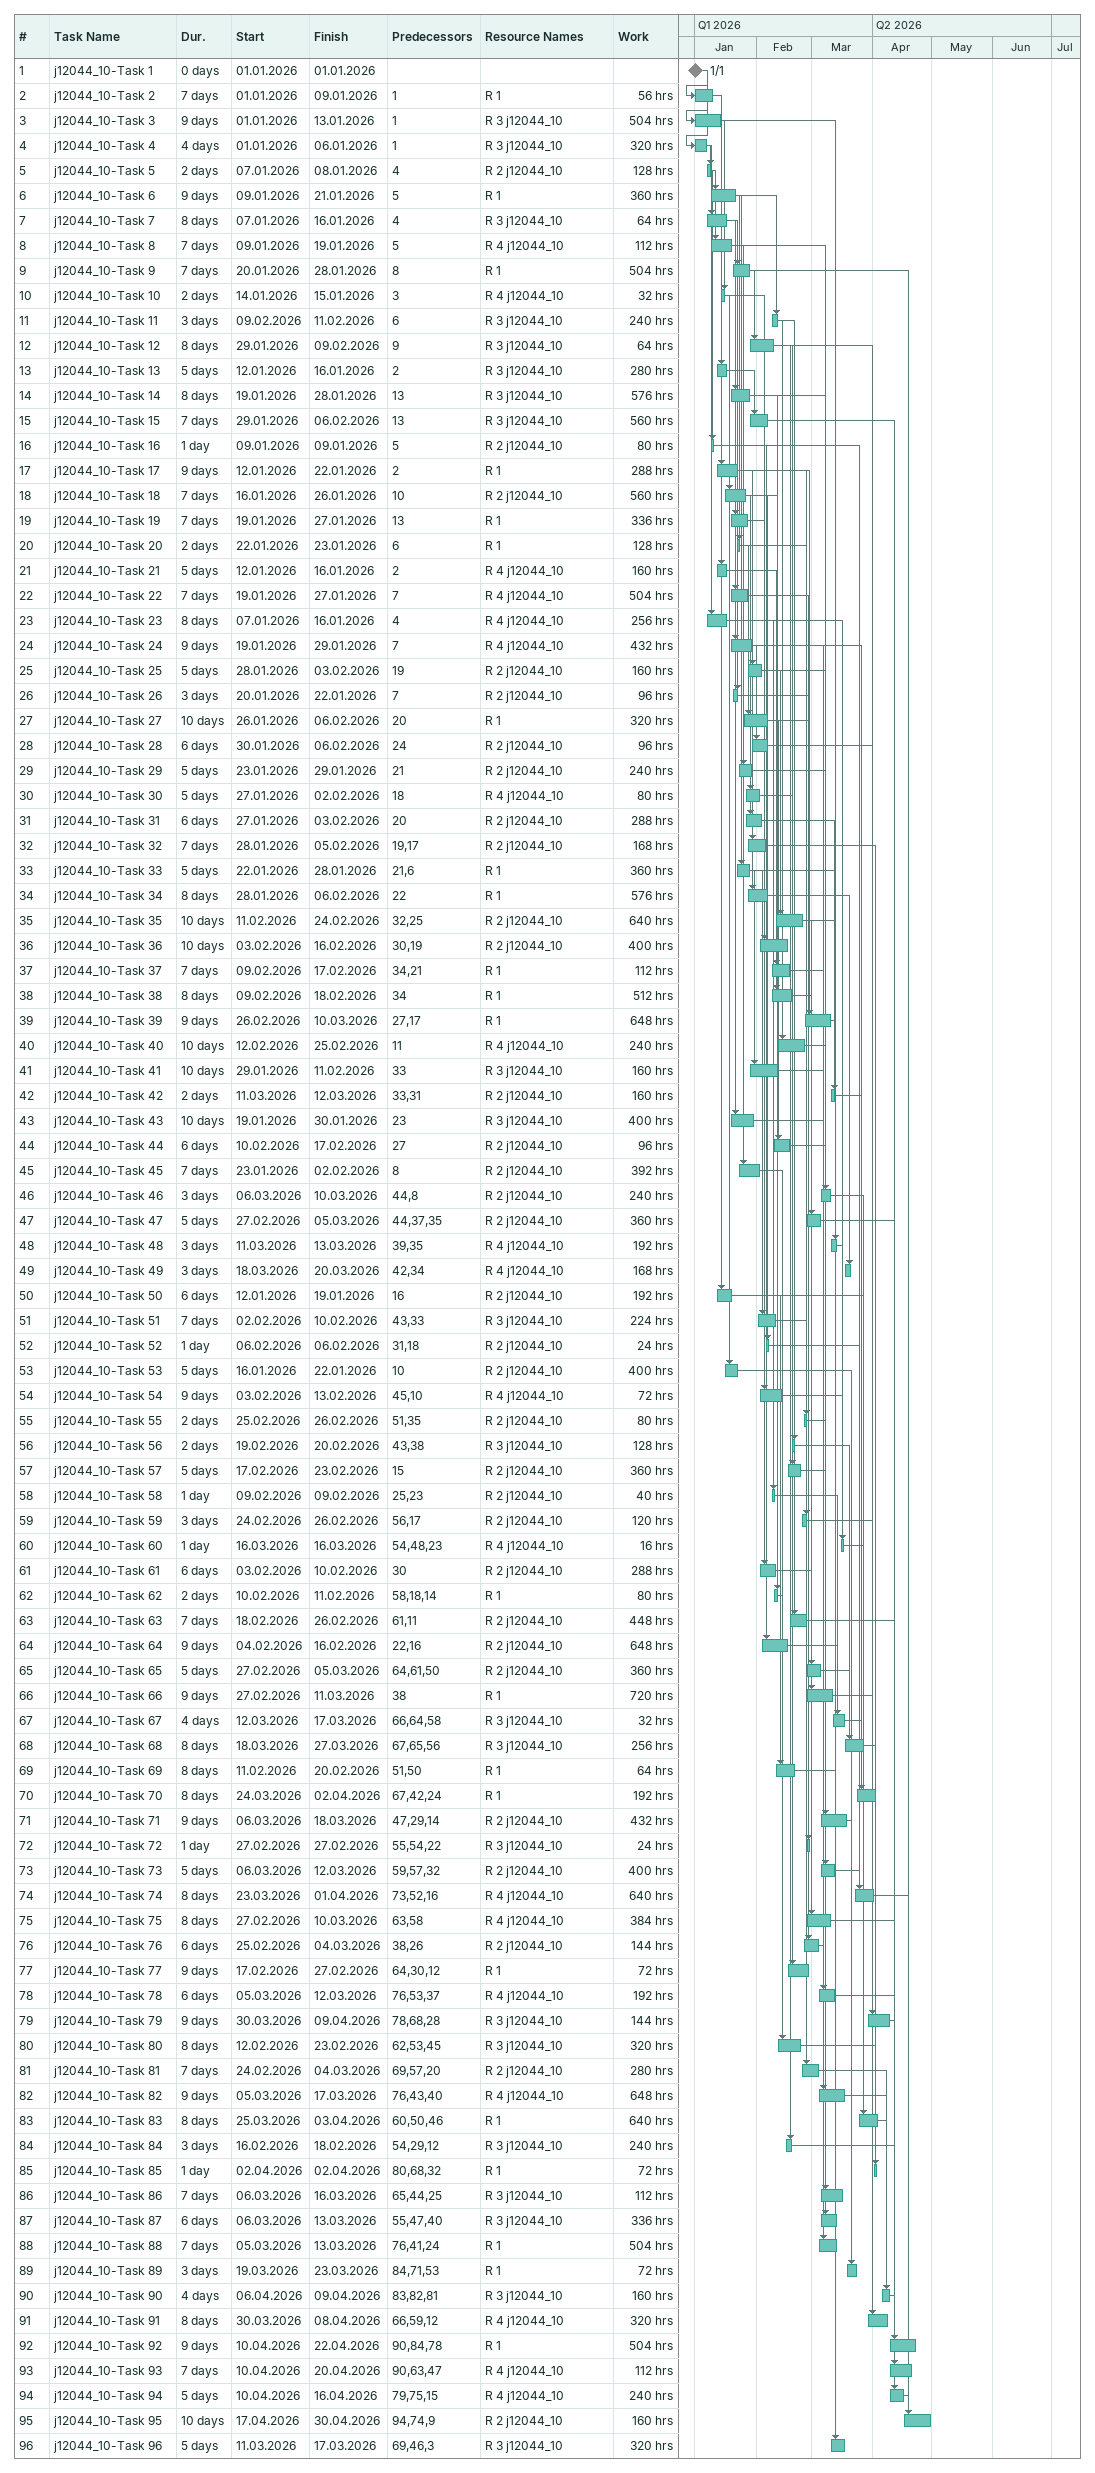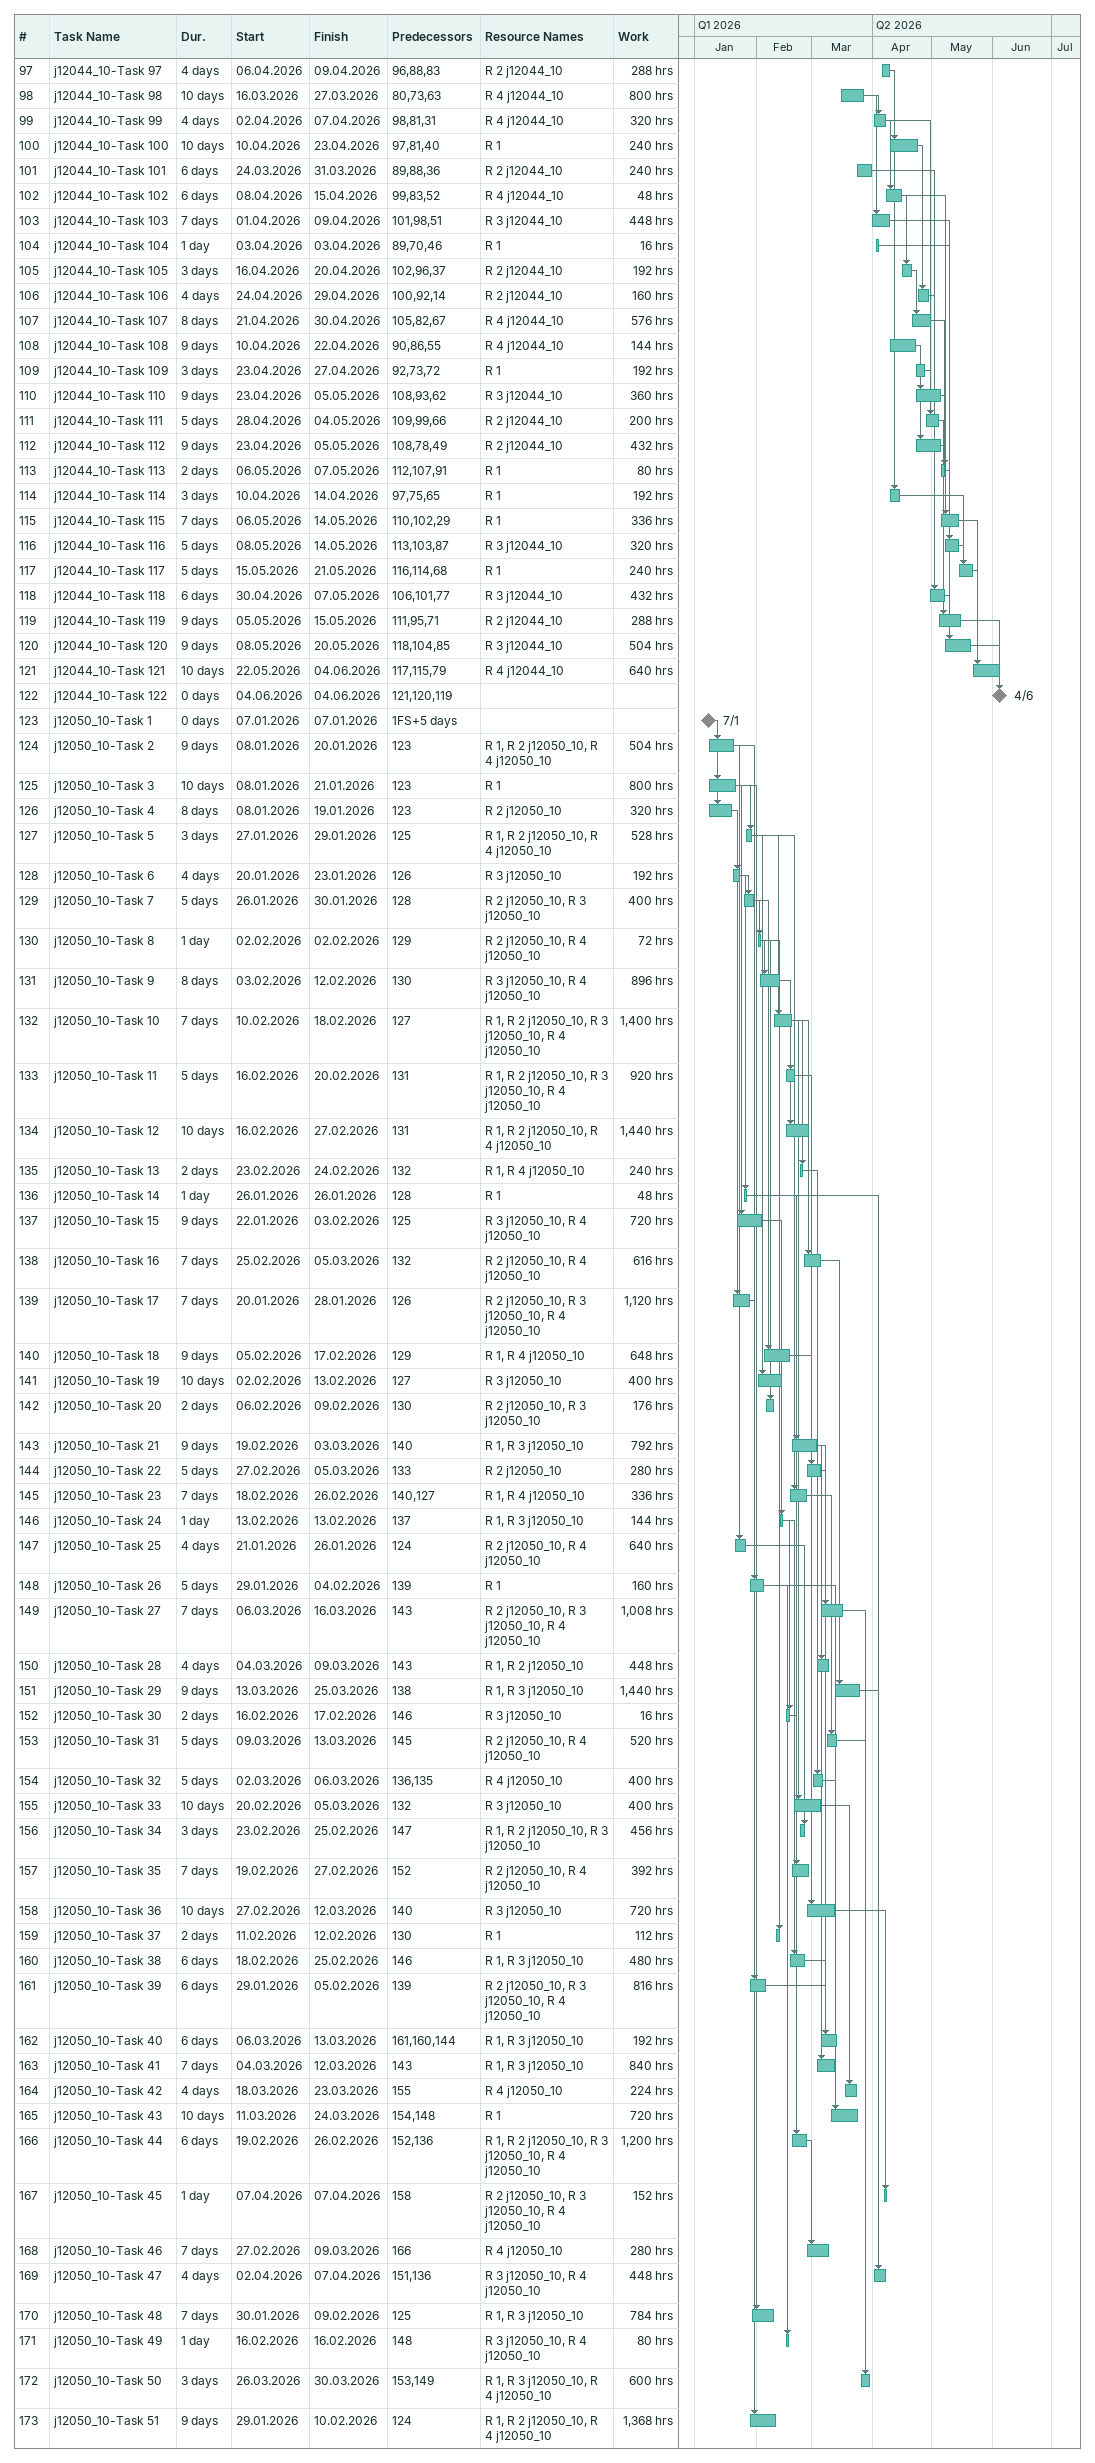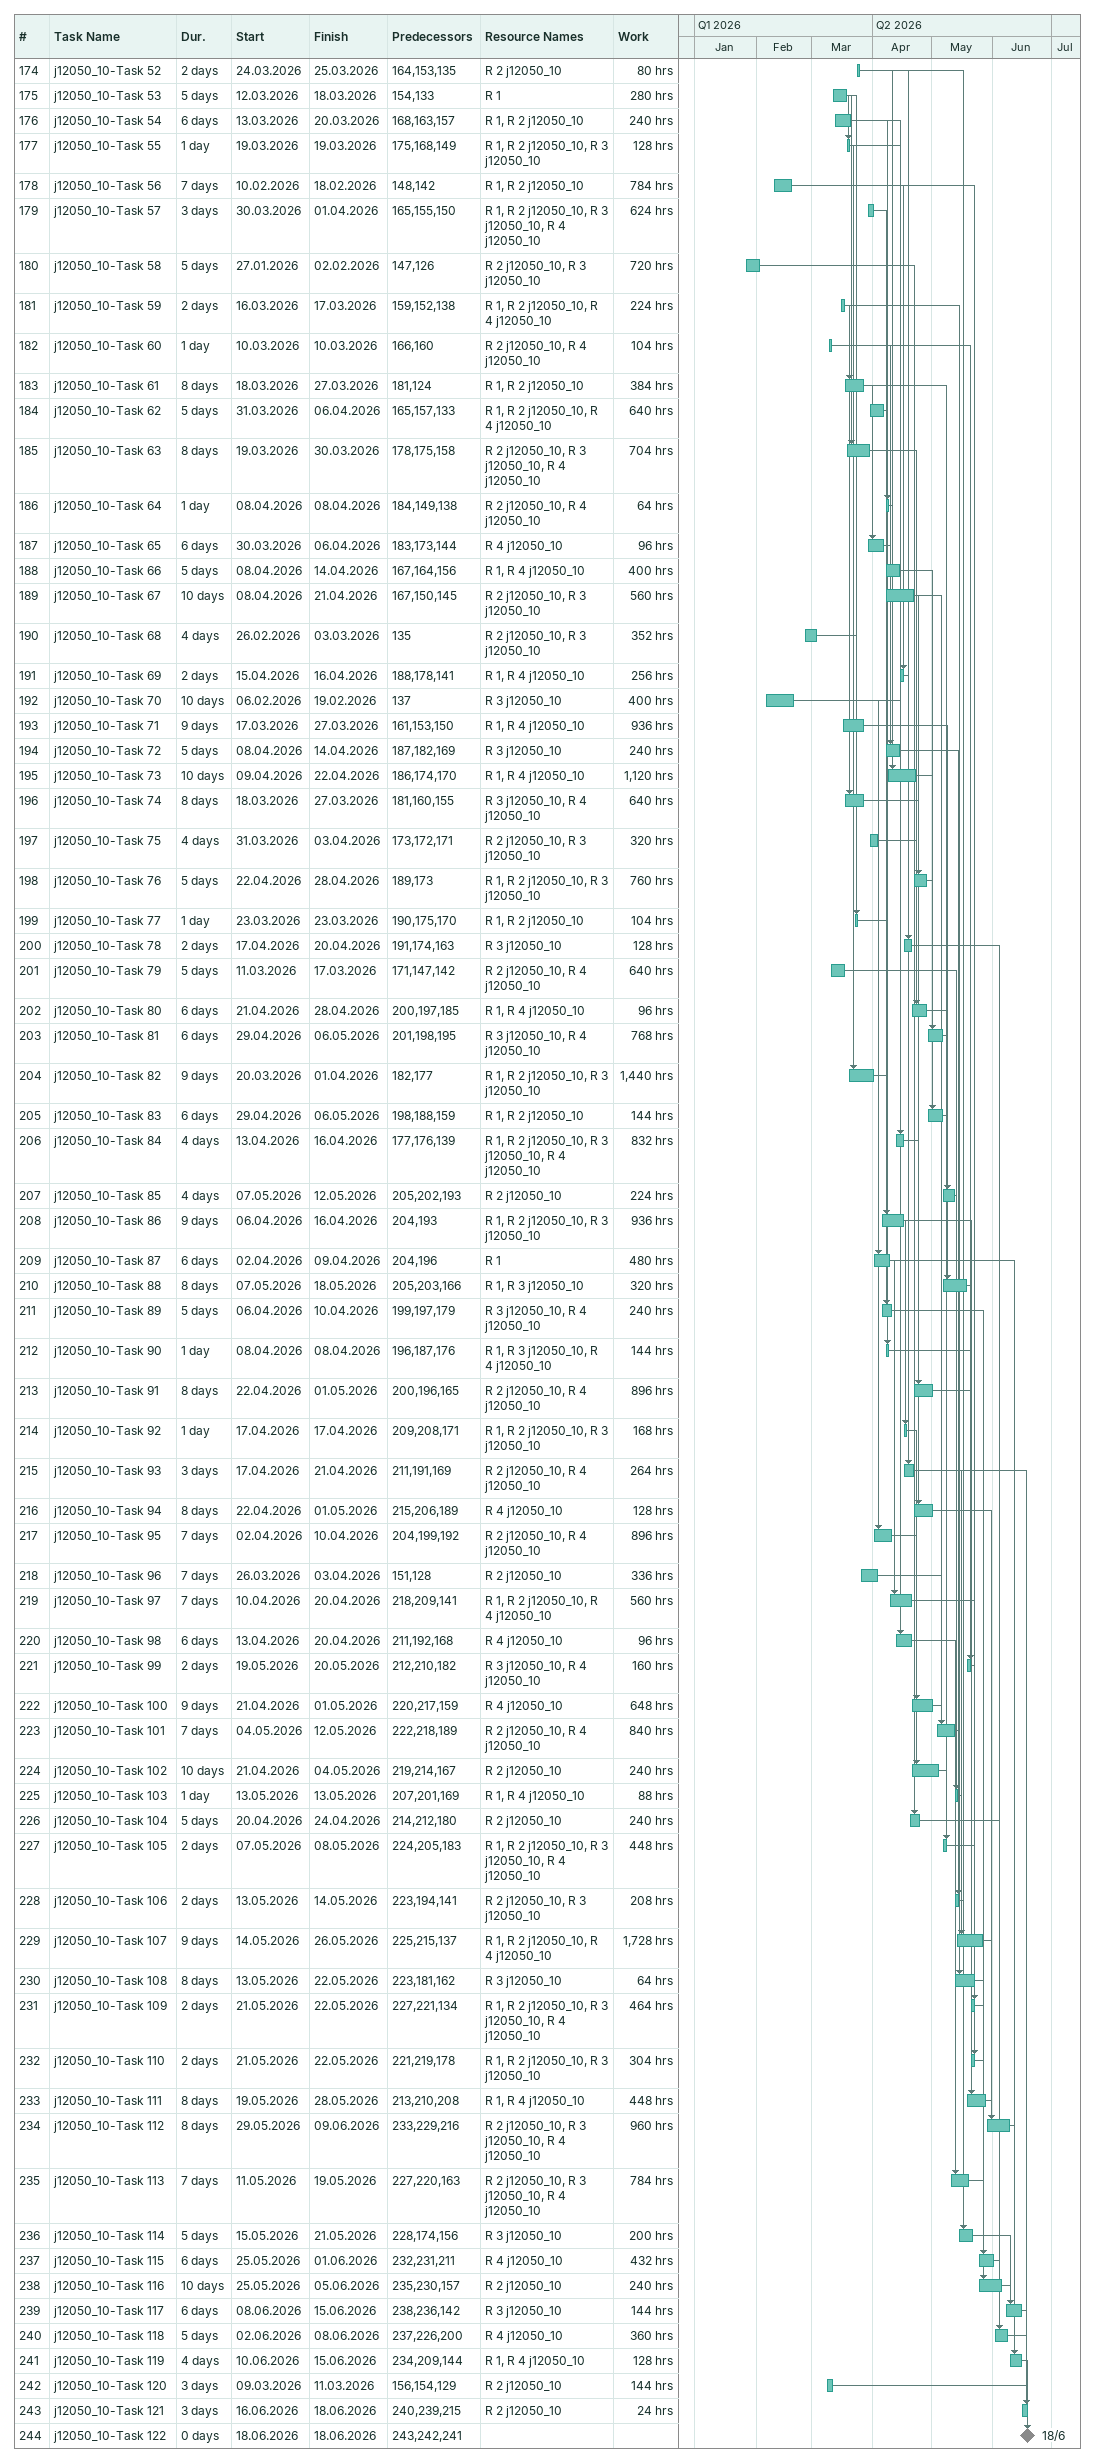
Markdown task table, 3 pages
| ID | Task | Duration | Start | Finish | Predecessors | Resources | Work (h) |
|---|---|---|---|---|---|---|---|
| 1 | j12044_10-Task 1 | 0d | 2026-01-01 | 2026-01-01 |  |  |  |
| 2 | j12044_10-Task 2 | 7d | 2026-01-01 | 2026-01-09 | 1 | R 1 | 56 |
| 3 | j12044_10-Task 3 | 9d | 2026-01-01 | 2026-01-13 | 1 | R 3 j12044_10 | 504 |
| 4 | j12044_10-Task 4 | 4d | 2026-01-01 | 2026-01-06 | 1 | R 3 j12044_10 | 320 |
| 5 | j12044_10-Task 5 | 2d | 2026-01-07 | 2026-01-08 | 4 | R 2 j12044_10 | 128 |
| 6 | j12044_10-Task 6 | 9d | 2026-01-09 | 2026-01-21 | 5 | R 1 | 360 |
| 7 | j12044_10-Task 7 | 8d | 2026-01-07 | 2026-01-16 | 4 | R 3 j12044_10 | 64 |
| 8 | j12044_10-Task 8 | 7d | 2026-01-09 | 2026-01-19 | 5 | R 4 j12044_10 | 112 |
| 9 | j12044_10-Task 9 | 7d | 2026-01-20 | 2026-01-28 | 8 | R 1 | 504 |
| 10 | j12044_10-Task 10 | 2d | 2026-01-14 | 2026-01-15 | 3 | R 4 j12044_10 | 32 |
| 11 | j12044_10-Task 11 | 3d | 2026-02-09 | 2026-02-11 | 6 | R 3 j12044_10 | 240 |
| 12 | j12044_10-Task 12 | 8d | 2026-01-29 | 2026-02-09 | 9 | R 3 j12044_10 | 64 |
| 13 | j12044_10-Task 13 | 5d | 2026-01-12 | 2026-01-16 | 2 | R 3 j12044_10 | 280 |
| 14 | j12044_10-Task 14 | 8d | 2026-01-19 | 2026-01-28 | 13 | R 3 j12044_10 | 576 |
| 15 | j12044_10-Task 15 | 7d | 2026-01-29 | 2026-02-06 | 13 | R 3 j12044_10 | 560 |
| 16 | j12044_10-Task 16 | 1d | 2026-01-09 | 2026-01-09 | 5 | R 2 j12044_10 | 80 |
| 17 | j12044_10-Task 17 | 9d | 2026-01-12 | 2026-01-22 | 2 | R 1 | 288 |
| 18 | j12044_10-Task 18 | 7d | 2026-01-16 | 2026-01-26 | 10 | R 2 j12044_10 | 560 |
| 19 | j12044_10-Task 19 | 7d | 2026-01-19 | 2026-01-27 | 13 | R 1 | 336 |
| 20 | j12044_10-Task 20 | 2d | 2026-01-22 | 2026-01-23 | 6 | R 1 | 128 |
| 21 | j12044_10-Task 21 | 5d | 2026-01-12 | 2026-01-16 | 2 | R 4 j12044_10 | 160 |
| 22 | j12044_10-Task 22 | 7d | 2026-01-19 | 2026-01-27 | 7 | R 4 j12044_10 | 504 |
| 23 | j12044_10-Task 23 | 8d | 2026-01-07 | 2026-01-16 | 4 | R 4 j12044_10 | 256 |
| 24 | j12044_10-Task 24 | 9d | 2026-01-19 | 2026-01-29 | 7 | R 4 j12044_10 | 432 |
| 25 | j12044_10-Task 25 | 5d | 2026-01-28 | 2026-02-03 | 19 | R 2 j12044_10 | 160 |
| 26 | j12044_10-Task 26 | 3d | 2026-01-20 | 2026-01-22 | 7 | R 2 j12044_10 | 96 |
| 27 | j12044_10-Task 27 | 10d | 2026-01-26 | 2026-02-06 | 20 | R 1 | 320 |
| 28 | j12044_10-Task 28 | 6d | 2026-01-30 | 2026-02-06 | 24 | R 2 j12044_10 | 96 |
| 29 | j12044_10-Task 29 | 5d | 2026-01-23 | 2026-01-29 | 21 | R 2 j12044_10 | 240 |
| 30 | j12044_10-Task 30 | 5d | 2026-01-27 | 2026-02-02 | 18 | R 4 j12044_10 | 80 |
| 31 | j12044_10-Task 31 | 6d | 2026-01-27 | 2026-02-03 | 20 | R 2 j12044_10 | 288 |
| 32 | j12044_10-Task 32 | 7d | 2026-01-28 | 2026-02-05 | 19, 17 | R 2 j12044_10 | 168 |
| 33 | j12044_10-Task 33 | 5d | 2026-01-22 | 2026-01-28 | 21, 6 | R 1 | 360 |
| 34 | j12044_10-Task 34 | 8d | 2026-01-28 | 2026-02-06 | 22 | R 1 | 576 |
| 35 | j12044_10-Task 35 | 10d | 2026-02-11 | 2026-02-24 | 32, 25 | R 2 j12044_10 | 640 |
| 36 | j12044_10-Task 36 | 10d | 2026-02-03 | 2026-02-16 | 30, 19 | R 2 j12044_10 | 400 |
| 37 | j12044_10-Task 37 | 7d | 2026-02-09 | 2026-02-17 | 34, 21 | R 1 | 112 |
| 38 | j12044_10-Task 38 | 8d | 2026-02-09 | 2026-02-18 | 34 | R 1 | 512 |
| 39 | j12044_10-Task 39 | 9d | 2026-02-26 | 2026-03-10 | 27, 17 | R 1 | 648 |
| 40 | j12044_10-Task 40 | 10d | 2026-02-12 | 2026-02-25 | 11 | R 4 j12044_10 | 240 |
| 41 | j12044_10-Task 41 | 10d | 2026-01-29 | 2026-02-11 | 33 | R 3 j12044_10 | 160 |
| 42 | j12044_10-Task 42 | 2d | 2026-03-11 | 2026-03-12 | 33, 31 | R 2 j12044_10 | 160 |
| 43 | j12044_10-Task 43 | 10d | 2026-01-19 | 2026-01-30 | 23 | R 3 j12044_10 | 400 |
| 44 | j12044_10-Task 44 | 6d | 2026-02-10 | 2026-02-17 | 27 | R 2 j12044_10 | 96 |
| 45 | j12044_10-Task 45 | 7d | 2026-01-23 | 2026-02-02 | 8 | R 2 j12044_10 | 392 |
| 46 | j12044_10-Task 46 | 3d | 2026-03-06 | 2026-03-10 | 44, 8 | R 2 j12044_10 | 240 |
| 47 | j12044_10-Task 47 | 5d | 2026-02-27 | 2026-03-05 | 44, 37, 35 | R 2 j12044_10 | 360 |
| 48 | j12044_10-Task 48 | 3d | 2026-03-11 | 2026-03-13 | 39, 35 | R 4 j12044_10 | 192 |
| 49 | j12044_10-Task 49 | 3d | 2026-03-18 | 2026-03-20 | 42, 34 | R 4 j12044_10 | 168 |
| 50 | j12044_10-Task 50 | 6d | 2026-01-12 | 2026-01-19 | 16 | R 2 j12044_10 | 192 |
| 51 | j12044_10-Task 51 | 7d | 2026-02-02 | 2026-02-10 | 43, 33 | R 3 j12044_10 | 224 |
| 52 | j12044_10-Task 52 | 1d | 2026-02-06 | 2026-02-06 | 31, 18 | R 2 j12044_10 | 24 |
| 53 | j12044_10-Task 53 | 5d | 2026-01-16 | 2026-01-22 | 10 | R 2 j12044_10 | 400 |
| 54 | j12044_10-Task 54 | 9d | 2026-02-03 | 2026-02-13 | 45, 10 | R 4 j12044_10 | 72 |
| 55 | j12044_10-Task 55 | 2d | 2026-02-25 | 2026-02-26 | 51, 35 | R 2 j12044_10 | 80 |
| 56 | j12044_10-Task 56 | 2d | 2026-02-19 | 2026-02-20 | 43, 38 | R 3 j12044_10 | 128 |
| 57 | j12044_10-Task 57 | 5d | 2026-02-17 | 2026-02-23 | 15 | R 2 j12044_10 | 360 |
| 58 | j12044_10-Task 58 | 1d | 2026-02-09 | 2026-02-09 | 25, 23 | R 2 j12044_10 | 40 |
| 59 | j12044_10-Task 59 | 3d | 2026-02-24 | 2026-02-26 | 56, 17 | R 2 j12044_10 | 120 |
| 60 | j12044_10-Task 60 | 1d | 2026-03-16 | 2026-03-16 | 54, 48, 23 | R 4 j12044_10 | 16 |
| 61 | j12044_10-Task 61 | 6d | 2026-02-03 | 2026-02-10 | 30 | R 2 j12044_10 | 288 |
| 62 | j12044_10-Task 62 | 2d | 2026-02-10 | 2026-02-11 | 58, 18, 14 | R 1 | 80 |
| 63 | j12044_10-Task 63 | 7d | 2026-02-18 | 2026-02-26 | 61, 11 | R 2 j12044_10 | 448 |
| 64 | j12044_10-Task 64 | 9d | 2026-02-04 | 2026-02-16 | 22, 16 | R 2 j12044_10 | 648 |
| 65 | j12044_10-Task 65 | 5d | 2026-02-27 | 2026-03-05 | 64, 61, 50 | R 2 j12044_10 | 360 |
| 66 | j12044_10-Task 66 | 9d | 2026-02-27 | 2026-03-11 | 38 | R 1 | 720 |
| 67 | j12044_10-Task 67 | 4d | 2026-03-12 | 2026-03-17 | 66, 64, 58 | R 3 j12044_10 | 32 |
| 68 | j12044_10-Task 68 | 8d | 2026-03-18 | 2026-03-27 | 67, 65, 56 | R 3 j12044_10 | 256 |
| 69 | j12044_10-Task 69 | 8d | 2026-02-11 | 2026-02-20 | 51, 50 | R 1 | 64 |
| 70 | j12044_10-Task 70 | 8d | 2026-03-24 | 2026-04-02 | 67, 42, 24 | R 1 | 192 |
| 71 | j12044_10-Task 71 | 9d | 2026-03-06 | 2026-03-18 | 47, 29, 14 | R 2 j12044_10 | 432 |
| 72 | j12044_10-Task 72 | 1d | 2026-02-27 | 2026-02-27 | 55, 54, 22 | R 3 j12044_10 | 24 |
| 73 | j12044_10-Task 73 | 5d | 2026-03-06 | 2026-03-12 | 59, 57, 32 | R 2 j12044_10 | 400 |
| 74 | j12044_10-Task 74 | 8d | 2026-03-23 | 2026-04-01 | 73, 52, 16 | R 4 j12044_10 | 640 |
| 75 | j12044_10-Task 75 | 8d | 2026-02-27 | 2026-03-10 | 63, 58 | R 4 j12044_10 | 384 |
| 76 | j12044_10-Task 76 | 6d | 2026-02-25 | 2026-03-04 | 38, 26 | R 2 j12044_10 | 144 |
| 77 | j12044_10-Task 77 | 9d | 2026-02-17 | 2026-02-27 | 64, 30, 12 | R 1 | 72 |
| 78 | j12044_10-Task 78 | 6d | 2026-03-05 | 2026-03-12 | 76, 53, 37 | R 4 j12044_10 | 192 |
| 79 | j12044_10-Task 79 | 9d | 2026-03-30 | 2026-04-09 | 78, 68, 28 | R 3 j12044_10 | 144 |
| 80 | j12044_10-Task 80 | 8d | 2026-02-12 | 2026-02-23 | 62, 53, 45 | R 3 j12044_10 | 320 |
| 81 | j12044_10-Task 81 | 7d | 2026-02-24 | 2026-03-04 | 69, 57, 20 | R 2 j12044_10 | 280 |
| 82 | j12044_10-Task 82 | 9d | 2026-03-05 | 2026-03-17 | 76, 43, 40 | R 4 j12044_10 | 648 |
| 83 | j12044_10-Task 83 | 8d | 2026-03-25 | 2026-04-03 | 60, 50, 46 | R 1 | 640 |
| 84 | j12044_10-Task 84 | 3d | 2026-02-16 | 2026-02-18 | 54, 29, 12 | R 3 j12044_10 | 240 |
| 85 | j12044_10-Task 85 | 1d | 2026-04-02 | 2026-04-02 | 80, 68, 32 | R 1 | 72 |
| 86 | j12044_10-Task 86 | 7d | 2026-03-06 | 2026-03-16 | 65, 44, 25 | R 3 j12044_10 | 112 |
| 87 | j12044_10-Task 87 | 6d | 2026-03-06 | 2026-03-13 | 55, 47, 40 | R 3 j12044_10 | 336 |
| 88 | j12044_10-Task 88 | 7d | 2026-03-05 | 2026-03-13 | 76, 41, 24 | R 1 | 504 |
| 89 | j12044_10-Task 89 | 3d | 2026-03-19 | 2026-03-23 | 84, 71, 53 | R 1 | 72 |
| 90 | j12044_10-Task 90 | 4d | 2026-04-06 | 2026-04-09 | 83, 82, 81 | R 3 j12044_10 | 160 |
| 91 | j12044_10-Task 91 | 8d | 2026-03-30 | 2026-04-08 | 66, 59, 12 | R 4 j12044_10 | 320 |
| 92 | j12044_10-Task 92 | 9d | 2026-04-10 | 2026-04-22 | 90, 84, 78 | R 1 | 504 |
| 93 | j12044_10-Task 93 | 7d | 2026-04-10 | 2026-04-20 | 90, 63, 47 | R 4 j12044_10 | 112 |
| 94 | j12044_10-Task 94 | 5d | 2026-04-10 | 2026-04-16 | 79, 75, 15 | R 4 j12044_10 | 240 |
| 95 | j12044_10-Task 95 | 10d | 2026-04-17 | 2026-04-30 | 94, 74, 9 | R 2 j12044_10 | 160 |
| 96 | j12044_10-Task 96 | 5d | 2026-03-11 | 2026-03-17 | 69, 46, 3 | R 3 j12044_10 | 320 |
| 97 | j12044_10-Task 97 | 4d | 2026-04-06 | 2026-04-09 | 96, 88, 83 | R 2 j12044_10 | 288 |
| 98 | j12044_10-Task 98 | 10d | 2026-03-16 | 2026-03-27 | 80, 73, 63 | R 4 j12044_10 | 800 |
| 99 | j12044_10-Task 99 | 4d | 2026-04-02 | 2026-04-07 | 98, 81, 31 | R 4 j12044_10 | 320 |
| 100 | j12044_10-Task 100 | 10d | 2026-04-10 | 2026-04-23 | 97, 81, 40 | R 1 | 240 |
| 101 | j12044_10-Task 101 | 6d | 2026-03-24 | 2026-03-31 | 89, 88, 36 | R 2 j12044_10 | 240 |
| 102 | j12044_10-Task 102 | 6d | 2026-04-08 | 2026-04-15 | 99, 83, 52 | R 4 j12044_10 | 48 |
| 103 | j12044_10-Task 103 | 7d | 2026-04-01 | 2026-04-09 | 101, 98, 51 | R 3 j12044_10 | 448 |
| 104 | j12044_10-Task 104 | 1d | 2026-04-03 | 2026-04-03 | 89, 70, 46 | R 1 | 16 |
| 105 | j12044_10-Task 105 | 3d | 2026-04-16 | 2026-04-20 | 102, 96, 37 | R 2 j12044_10 | 192 |
| 106 | j12044_10-Task 106 | 4d | 2026-04-24 | 2026-04-29 | 100, 92, 14 | R 2 j12044_10 | 160 |
| 107 | j12044_10-Task 107 | 8d | 2026-04-21 | 2026-04-30 | 105, 82, 67 | R 4 j12044_10 | 576 |
| 108 | j12044_10-Task 108 | 9d | 2026-04-10 | 2026-04-22 | 90, 86, 55 | R 4 j12044_10 | 144 |
| 109 | j12044_10-Task 109 | 3d | 2026-04-23 | 2026-04-27 | 92, 73, 72 | R 1 | 192 |
| 110 | j12044_10-Task 110 | 9d | 2026-04-23 | 2026-05-05 | 108, 93, 62 | R 3 j12044_10 | 360 |
| 111 | j12044_10-Task 111 | 5d | 2026-04-28 | 2026-05-04 | 109, 99, 66 | R 2 j12044_10 | 200 |
| 112 | j12044_10-Task 112 | 9d | 2026-04-23 | 2026-05-05 | 108, 78, 49 | R 2 j12044_10 | 432 |
| 113 | j12044_10-Task 113 | 2d | 2026-05-06 | 2026-05-07 | 112, 107, 91 | R 1 | 80 |
| 114 | j12044_10-Task 114 | 3d | 2026-04-10 | 2026-04-14 | 97, 75, 65 | R 1 | 192 |
| 115 | j12044_10-Task 115 | 7d | 2026-05-06 | 2026-05-14 | 110, 102, 29 | R 1 | 336 |
| 116 | j12044_10-Task 116 | 5d | 2026-05-08 | 2026-05-14 | 113, 103, 87 | R 3 j12044_10 | 320 |
| 117 | j12044_10-Task 117 | 5d | 2026-05-15 | 2026-05-21 | 116, 114, 68 | R 1 | 240 |
| 118 | j12044_10-Task 118 | 6d | 2026-04-30 | 2026-05-07 | 106, 101, 77 | R 3 j12044_10 | 432 |
| 119 | j12044_10-Task 119 | 9d | 2026-05-05 | 2026-05-15 | 111, 95, 71 | R 2 j12044_10 | 288 |
| 120 | j12044_10-Task 120 | 9d | 2026-05-08 | 2026-05-20 | 118, 104, 85 | R 3 j12044_10 | 504 |
| 121 | j12044_10-Task 121 | 10d | 2026-05-22 | 2026-06-04 | 117, 115, 79 | R 4 j12044_10 | 640 |
| 122 | j12044_10-Task 122 | 0d | 2026-06-04 | 2026-06-04 | 121, 120, 119 |  |  |
| 123 | j12050_10-Task 1 | 0d | 2026-01-07 | 2026-01-07 | 1FS+5d |  |  |
| 124 | j12050_10-Task 2 | 9d | 2026-01-08 | 2026-01-20 | 123 | R 1, R 2 j12050_10, R 4 j12050_10 | 504 |
| 125 | j12050_10-Task 3 | 10d | 2026-01-08 | 2026-01-21 | 123 | R 1 | 800 |
| 126 | j12050_10-Task 4 | 8d | 2026-01-08 | 2026-01-19 | 123 | R 2 j12050_10 | 320 |
| 127 | j12050_10-Task 5 | 3d | 2026-01-27 | 2026-01-29 | 125 | R 1, R 2 j12050_10, R 4 j12050_10 | 528 |
| 128 | j12050_10-Task 6 | 4d | 2026-01-20 | 2026-01-23 | 126 | R 3 j12050_10 | 192 |
| 129 | j12050_10-Task 7 | 5d | 2026-01-26 | 2026-01-30 | 128 | R 2 j12050_10, R 3 j12050_10 | 400 |
| 130 | j12050_10-Task 8 | 1d | 2026-02-02 | 2026-02-02 | 129 | R 2 j12050_10, R 4 j12050_10 | 72 |
| 131 | j12050_10-Task 9 | 8d | 2026-02-03 | 2026-02-12 | 130 | R 3 j12050_10, R 4 j12050_10 | 896 |
| 132 | j12050_10-Task 10 | 7d | 2026-02-10 | 2026-02-18 | 127 | R 1, R 2 j12050_10, R 3 j12050_10, R 4 j12050_10 | 1400 |
| 133 | j12050_10-Task 11 | 5d | 2026-02-16 | 2026-02-20 | 131 | R 1, R 2 j12050_10, R 3 j12050_10, R 4 j12050_10 | 920 |
| 134 | j12050_10-Task 12 | 10d | 2026-02-16 | 2026-02-27 | 131 | R 1, R 2 j12050_10, R 4 j12050_10 | 1440 |
| 135 | j12050_10-Task 13 | 2d | 2026-02-23 | 2026-02-24 | 132 | R 1, R 4 j12050_10 | 240 |
| 136 | j12050_10-Task 14 | 1d | 2026-01-26 | 2026-01-26 | 128 | R 1 | 48 |
| 137 | j12050_10-Task 15 | 9d | 2026-01-22 | 2026-02-03 | 125 | R 3 j12050_10, R 4 j12050_10 | 720 |
| 138 | j12050_10-Task 16 | 7d | 2026-02-25 | 2026-03-05 | 132 | R 2 j12050_10, R 4 j12050_10 | 616 |
| 139 | j12050_10-Task 17 | 7d | 2026-01-20 | 2026-01-28 | 126 | R 2 j12050_10, R 3 j12050_10, R 4 j12050_10 | 1120 |
| 140 | j12050_10-Task 18 | 9d | 2026-02-05 | 2026-02-17 | 129 | R 1, R 4 j12050_10 | 648 |
| 141 | j12050_10-Task 19 | 10d | 2026-02-02 | 2026-02-13 | 127 | R 3 j12050_10 | 400 |
| 142 | j12050_10-Task 20 | 2d | 2026-02-06 | 2026-02-09 | 130 | R 2 j12050_10, R 3 j12050_10 | 176 |
| 143 | j12050_10-Task 21 | 9d | 2026-02-19 | 2026-03-03 | 140 | R 1, R 3 j12050_10 | 792 |
| 144 | j12050_10-Task 22 | 5d | 2026-02-27 | 2026-03-05 | 133 | R 2 j12050_10 | 280 |
| 145 | j12050_10-Task 23 | 7d | 2026-02-18 | 2026-02-26 | 140, 127 | R 1, R 4 j12050_10 | 336 |
| 146 | j12050_10-Task 24 | 1d | 2026-02-13 | 2026-02-13 | 137 | R 1, R 3 j12050_10 | 144 |
| 147 | j12050_10-Task 25 | 4d | 2026-01-21 | 2026-01-26 | 124 | R 2 j12050_10, R 4 j12050_10 | 640 |
| 148 | j12050_10-Task 26 | 5d | 2026-01-29 | 2026-02-04 | 139 | R 1 | 160 |
| 149 | j12050_10-Task 27 | 7d | 2026-03-06 | 2026-03-16 | 143 | R 2 j12050_10, R 3 j12050_10, R 4 j12050_10 | 1008 |
| 150 | j12050_10-Task 28 | 4d | 2026-03-04 | 2026-03-09 | 143 | R 1, R 2 j12050_10 | 448 |
| 151 | j12050_10-Task 29 | 9d | 2026-03-13 | 2026-03-25 | 138 | R 1, R 3 j12050_10 | 1440 |
| 152 | j12050_10-Task 30 | 2d | 2026-02-16 | 2026-02-17 | 146 | R 3 j12050_10 | 16 |
| 153 | j12050_10-Task 31 | 5d | 2026-03-09 | 2026-03-13 | 145 | R 2 j12050_10, R 4 j12050_10 | 520 |
| 154 | j12050_10-Task 32 | 5d | 2026-03-02 | 2026-03-06 | 136, 135 | R 4 j12050_10 | 400 |
| 155 | j12050_10-Task 33 | 10d | 2026-02-20 | 2026-03-05 | 132 | R 3 j12050_10 | 400 |
| 156 | j12050_10-Task 34 | 3d | 2026-02-23 | 2026-02-25 | 147 | R 1, R 2 j12050_10, R 3 j12050_10 | 456 |
| 157 | j12050_10-Task 35 | 7d | 2026-02-19 | 2026-02-27 | 152 | R 2 j12050_10, R 4 j12050_10 | 392 |
| 158 | j12050_10-Task 36 | 10d | 2026-02-27 | 2026-03-12 | 140 | R 3 j12050_10 | 720 |
| 159 | j12050_10-Task 37 | 2d | 2026-02-11 | 2026-02-12 | 130 | R 1 | 112 |
| 160 | j12050_10-Task 38 | 6d | 2026-02-18 | 2026-02-25 | 146 | R 1, R 3 j12050_10 | 480 |
| 161 | j12050_10-Task 39 | 6d | 2026-01-29 | 2026-02-05 | 139 | R 2 j12050_10, R 3 j12050_10, R 4 j12050_10 | 816 |
| 162 | j12050_10-Task 40 | 6d | 2026-03-06 | 2026-03-13 | 161, 160, 144 | R 1, R 3 j12050_10 | 192 |
| 163 | j12050_10-Task 41 | 7d | 2026-03-04 | 2026-03-12 | 143 | R 1, R 3 j12050_10 | 840 |
| 164 | j12050_10-Task 42 | 4d | 2026-03-18 | 2026-03-23 | 155 | R 4 j12050_10 | 224 |
| 165 | j12050_10-Task 43 | 10d | 2026-03-11 | 2026-03-24 | 154, 148 | R 1 | 720 |
| 166 | j12050_10-Task 44 | 6d | 2026-02-19 | 2026-02-26 | 152, 136 | R 1, R 2 j12050_10, R 3 j12050_10, R 4 j12050_10 | 1200 |
| 167 | j12050_10-Task 45 | 1d | 2026-04-07 | 2026-04-07 | 158 | R 2 j12050_10, R 3 j12050_10, R 4 j12050_10 | 152 |
| 168 | j12050_10-Task 46 | 7d | 2026-02-27 | 2026-03-09 | 166 | R 4 j12050_10 | 280 |
| 169 | j12050_10-Task 47 | 4d | 2026-04-02 | 2026-04-07 | 151, 136 | R 3 j12050_10, R 4 j12050_10 | 448 |
| 170 | j12050_10-Task 48 | 7d | 2026-01-30 | 2026-02-09 | 125 | R 1, R 3 j12050_10 | 784 |
| 171 | j12050_10-Task 49 | 1d | 2026-02-16 | 2026-02-16 | 148 | R 3 j12050_10, R 4 j12050_10 | 80 |
| 172 | j12050_10-Task 50 | 3d | 2026-03-26 | 2026-03-30 | 153, 149 | R 1, R 3 j12050_10, R 4 j12050_10 | 600 |
| 173 | j12050_10-Task 51 | 9d | 2026-01-29 | 2026-02-10 | 124 | R 1, R 2 j12050_10, R 4 j12050_10 | 1368 |
| 174 | j12050_10-Task 52 | 2d | 2026-03-24 | 2026-03-25 | 164, 153, 135 | R 2 j12050_10 | 80 |
| 175 | j12050_10-Task 53 | 5d | 2026-03-12 | 2026-03-18 | 154, 133 | R 1 | 280 |
| 176 | j12050_10-Task 54 | 6d | 2026-03-13 | 2026-03-20 | 168, 163, 157 | R 1, R 2 j12050_10 | 240 |
| 177 | j12050_10-Task 55 | 1d | 2026-03-19 | 2026-03-19 | 175, 168, 149 | R 1, R 2 j12050_10, R 3 j12050_10 | 128 |
| 178 | j12050_10-Task 56 | 7d | 2026-02-10 | 2026-02-18 | 148, 142 | R 1, R 2 j12050_10 | 784 |
| 179 | j12050_10-Task 57 | 3d | 2026-03-30 | 2026-04-01 | 165, 155, 150 | R 1, R 2 j12050_10, R 3 j12050_10, R 4 j12050_10 | 624 |
| 180 | j12050_10-Task 58 | 5d | 2026-01-27 | 2026-02-02 | 147, 126 | R 2 j12050_10, R 3 j12050_10 | 720 |
| 181 | j12050_10-Task 59 | 2d | 2026-03-16 | 2026-03-17 | 159, 152, 138 | R 1, R 2 j12050_10, R 4 j12050_10 | 224 |
| 182 | j12050_10-Task 60 | 1d | 2026-03-10 | 2026-03-10 | 166, 160 | R 2 j12050_10, R 4 j12050_10 | 104 |
| 183 | j12050_10-Task 61 | 8d | 2026-03-18 | 2026-03-27 | 181, 124 | R 1, R 2 j12050_10 | 384 |
| 184 | j12050_10-Task 62 | 5d | 2026-03-31 | 2026-04-06 | 165, 157, 133 | R 1, R 2 j12050_10, R 4 j12050_10 | 640 |
| 185 | j12050_10-Task 63 | 8d | 2026-03-19 | 2026-03-30 | 178, 175, 158 | R 2 j12050_10, R 3 j12050_10, R 4 j12050_10 | 704 |
| 186 | j12050_10-Task 64 | 1d | 2026-04-08 | 2026-04-08 | 184, 149, 138 | R 2 j12050_10, R 4 j12050_10 | 64 |
| 187 | j12050_10-Task 65 | 6d | 2026-03-30 | 2026-04-06 | 183, 173, 144 | R 4 j12050_10 | 96 |
| 188 | j12050_10-Task 66 | 5d | 2026-04-08 | 2026-04-14 | 167, 164, 156 | R 1, R 4 j12050_10 | 400 |
| 189 | j12050_10-Task 67 | 10d | 2026-04-08 | 2026-04-21 | 167, 150, 145 | R 2 j12050_10, R 3 j12050_10 | 560 |
| 190 | j12050_10-Task 68 | 4d | 2026-02-26 | 2026-03-03 | 135 | R 2 j12050_10, R 3 j12050_10 | 352 |
| 191 | j12050_10-Task 69 | 2d | 2026-04-15 | 2026-04-16 | 188, 178, 141 | R 1, R 4 j12050_10 | 256 |
| 192 | j12050_10-Task 70 | 10d | 2026-02-06 | 2026-02-19 | 137 | R 3 j12050_10 | 400 |
| 193 | j12050_10-Task 71 | 9d | 2026-03-17 | 2026-03-27 | 161, 153, 150 | R 1, R 4 j12050_10 | 936 |
| 194 | j12050_10-Task 72 | 5d | 2026-04-08 | 2026-04-14 | 187, 182, 169 | R 3 j12050_10 | 240 |
| 195 | j12050_10-Task 73 | 10d | 2026-04-09 | 2026-04-22 | 186, 174, 170 | R 1, R 4 j12050_10 | 1120 |
| 196 | j12050_10-Task 74 | 8d | 2026-03-18 | 2026-03-27 | 181, 160, 155 | R 3 j12050_10, R 4 j12050_10 | 640 |
| 197 | j12050_10-Task 75 | 4d | 2026-03-31 | 2026-04-03 | 173, 172, 171 | R 2 j12050_10, R 3 j12050_10 | 320 |
| 198 | j12050_10-Task 76 | 5d | 2026-04-22 | 2026-04-28 | 189, 173 | R 1, R 2 j12050_10, R 3 j12050_10 | 760 |
| 199 | j12050_10-Task 77 | 1d | 2026-03-23 | 2026-03-23 | 190, 175, 170 | R 1, R 2 j12050_10 | 104 |
| 200 | j12050_10-Task 78 | 2d | 2026-04-17 | 2026-04-20 | 191, 174, 163 | R 3 j12050_10 | 128 |
| 201 | j12050_10-Task 79 | 5d | 2026-03-11 | 2026-03-17 | 171, 147, 142 | R 2 j12050_10, R 4 j12050_10 | 640 |
| 202 | j12050_10-Task 80 | 6d | 2026-04-21 | 2026-04-28 | 200, 197, 185 | R 1, R 4 j12050_10 | 96 |
| 203 | j12050_10-Task 81 | 6d | 2026-04-29 | 2026-05-06 | 201, 198, 195 | R 3 j12050_10, R 4 j12050_10 | 768 |
| 204 | j12050_10-Task 82 | 9d | 2026-03-20 | 2026-04-01 | 182, 177 | R 1, R 2 j12050_10, R 3 j12050_10 | 1440 |
| 205 | j12050_10-Task 83 | 6d | 2026-04-29 | 2026-05-06 | 198, 188, 159 | R 1, R 2 j12050_10 | 144 |
| 206 | j12050_10-Task 84 | 4d | 2026-04-13 | 2026-04-16 | 177, 176, 139 | R 1, R 2 j12050_10, R 3 j12050_10, R 4 j12050_10 | 832 |
| 207 | j12050_10-Task 85 | 4d | 2026-05-07 | 2026-05-12 | 205, 202, 193 | R 2 j12050_10 | 224 |
| 208 | j12050_10-Task 86 | 9d | 2026-04-06 | 2026-04-16 | 204, 193 | R 1, R 2 j12050_10, R 3 j12050_10 | 936 |
| 209 | j12050_10-Task 87 | 6d | 2026-04-02 | 2026-04-09 | 204, 196 | R 1 | 480 |
| 210 | j12050_10-Task 88 | 8d | 2026-05-07 | 2026-05-18 | 205, 203, 166 | R 1, R 3 j12050_10 | 320 |
| 211 | j12050_10-Task 89 | 5d | 2026-04-06 | 2026-04-10 | 199, 197, 179 | R 3 j12050_10, R 4 j12050_10 | 240 |
| 212 | j12050_10-Task 90 | 1d | 2026-04-08 | 2026-04-08 | 196, 187, 176 | R 1, R 3 j12050_10, R 4 j12050_10 | 144 |
| 213 | j12050_10-Task 91 | 8d | 2026-04-22 | 2026-05-01 | 200, 196, 165 | R 2 j12050_10, R 4 j12050_10 | 896 |
| 214 | j12050_10-Task 92 | 1d | 2026-04-17 | 2026-04-17 | 209, 208, 171 | R 1, R 2 j12050_10, R 3 j12050_10 | 168 |
| 215 | j12050_10-Task 93 | 3d | 2026-04-17 | 2026-04-21 | 211, 191, 169 | R 2 j12050_10, R 4 j12050_10 | 264 |
| 216 | j12050_10-Task 94 | 8d | 2026-04-22 | 2026-05-01 | 215, 206, 189 | R 4 j12050_10 | 128 |
| 217 | j12050_10-Task 95 | 7d | 2026-04-02 | 2026-04-10 | 204, 199, 192 | R 2 j12050_10, R 4 j12050_10 | 896 |
| 218 | j12050_10-Task 96 | 7d | 2026-03-26 | 2026-04-03 | 151, 128 | R 2 j12050_10 | 336 |
| 219 | j12050_10-Task 97 | 7d | 2026-04-10 | 2026-04-20 | 218, 209, 141 | R 1, R 2 j12050_10, R 4 j12050_10 | 560 |
| 220 | j12050_10-Task 98 | 6d | 2026-04-13 | 2026-04-20 | 211, 192, 168 | R 4 j12050_10 | 96 |
| 221 | j12050_10-Task 99 | 2d | 2026-05-19 | 2026-05-20 | 212, 210, 182 | R 3 j12050_10, R 4 j12050_10 | 160 |
| 222 | j12050_10-Task 100 | 9d | 2026-04-21 | 2026-05-01 | 220, 217, 159 | R 4 j12050_10 | 648 |
| 223 | j12050_10-Task 101 | 7d | 2026-05-04 | 2026-05-12 | 222, 218, 189 | R 2 j12050_10, R 4 j12050_10 | 840 |
| 224 | j12050_10-Task 102 | 10d | 2026-04-21 | 2026-05-04 | 219, 214, 167 | R 2 j12050_10 | 240 |
| 225 | j12050_10-Task 103 | 1d | 2026-05-13 | 2026-05-13 | 207, 201, 169 | R 1, R 4 j12050_10 | 88 |
| 226 | j12050_10-Task 104 | 5d | 2026-04-20 | 2026-04-24 | 214, 212, 180 | R 2 j12050_10 | 240 |
| 227 | j12050_10-Task 105 | 2d | 2026-05-07 | 2026-05-08 | 224, 205, 183 | R 1, R 2 j12050_10, R 3 j12050_10, R 4 j12050_10 | 448 |
| 228 | j12050_10-Task 106 | 2d | 2026-05-13 | 2026-05-14 | 223, 194, 141 | R 2 j12050_10, R 3 j12050_10 | 208 |
| 229 | j12050_10-Task 107 | 9d | 2026-05-14 | 2026-05-26 | 225, 215, 137 | R 1, R 2 j12050_10, R 4 j12050_10 | 1728 |
| 230 | j12050_10-Task 108 | 8d | 2026-05-13 | 2026-05-22 | 223, 181, 162 | R 3 j12050_10 | 64 |
| 231 | j12050_10-Task 109 | 2d | 2026-05-21 | 2026-05-22 | 227, 221, 134 | R 1, R 2 j12050_10, R 3 j12050_10, R 4 j12050_10 | 464 |
| 232 | j12050_10-Task 110 | 2d | 2026-05-21 | 2026-05-22 | 221, 219, 178 | R 1, R 2 j12050_10, R 3 j12050_10 | 304 |
| 233 | j12050_10-Task 111 | 8d | 2026-05-19 | 2026-05-28 | 213, 210, 208 | R 1, R 4 j12050_10 | 448 |
| 234 | j12050_10-Task 112 | 8d | 2026-05-29 | 2026-06-09 | 233, 229, 216 | R 2 j12050_10, R 3 j12050_10, R 4 j12050_10 | 960 |
| 235 | j12050_10-Task 113 | 7d | 2026-05-11 | 2026-05-19 | 227, 220, 163 | R 2 j12050_10, R 3 j12050_10, R 4 j12050_10 | 784 |
| 236 | j12050_10-Task 114 | 5d | 2026-05-15 | 2026-05-21 | 228, 174, 156 | R 3 j12050_10 | 200 |
| 237 | j12050_10-Task 115 | 6d | 2026-05-25 | 2026-06-01 | 232, 231, 211 | R 4 j12050_10 | 432 |
| 238 | j12050_10-Task 116 | 10d | 2026-05-25 | 2026-06-05 | 235, 230, 157 | R 2 j12050_10 | 240 |
| 239 | j12050_10-Task 117 | 6d | 2026-06-08 | 2026-06-15 | 238, 236, 142 | R 3 j12050_10 | 144 |
| 240 | j12050_10-Task 118 | 5d | 2026-06-02 | 2026-06-08 | 237, 226, 200 | R 4 j12050_10 | 360 |
| 241 | j12050_10-Task 119 | 4d | 2026-06-10 | 2026-06-15 | 234, 209, 144 | R 1, R 4 j12050_10 | 128 |
| 242 | j12050_10-Task 120 | 3d | 2026-03-09 | 2026-03-11 | 156, 154, 129 | R 2 j12050_10 | 144 |
| 243 | j12050_10-Task 121 | 3d | 2026-06-16 | 2026-06-18 | 240, 239, 215 | R 2 j12050_10 | 24 |
| 244 | j12050_10-Task 122 | 0d | 2026-06-18 | 2026-06-18 | 243, 242, 241 |  |  |
